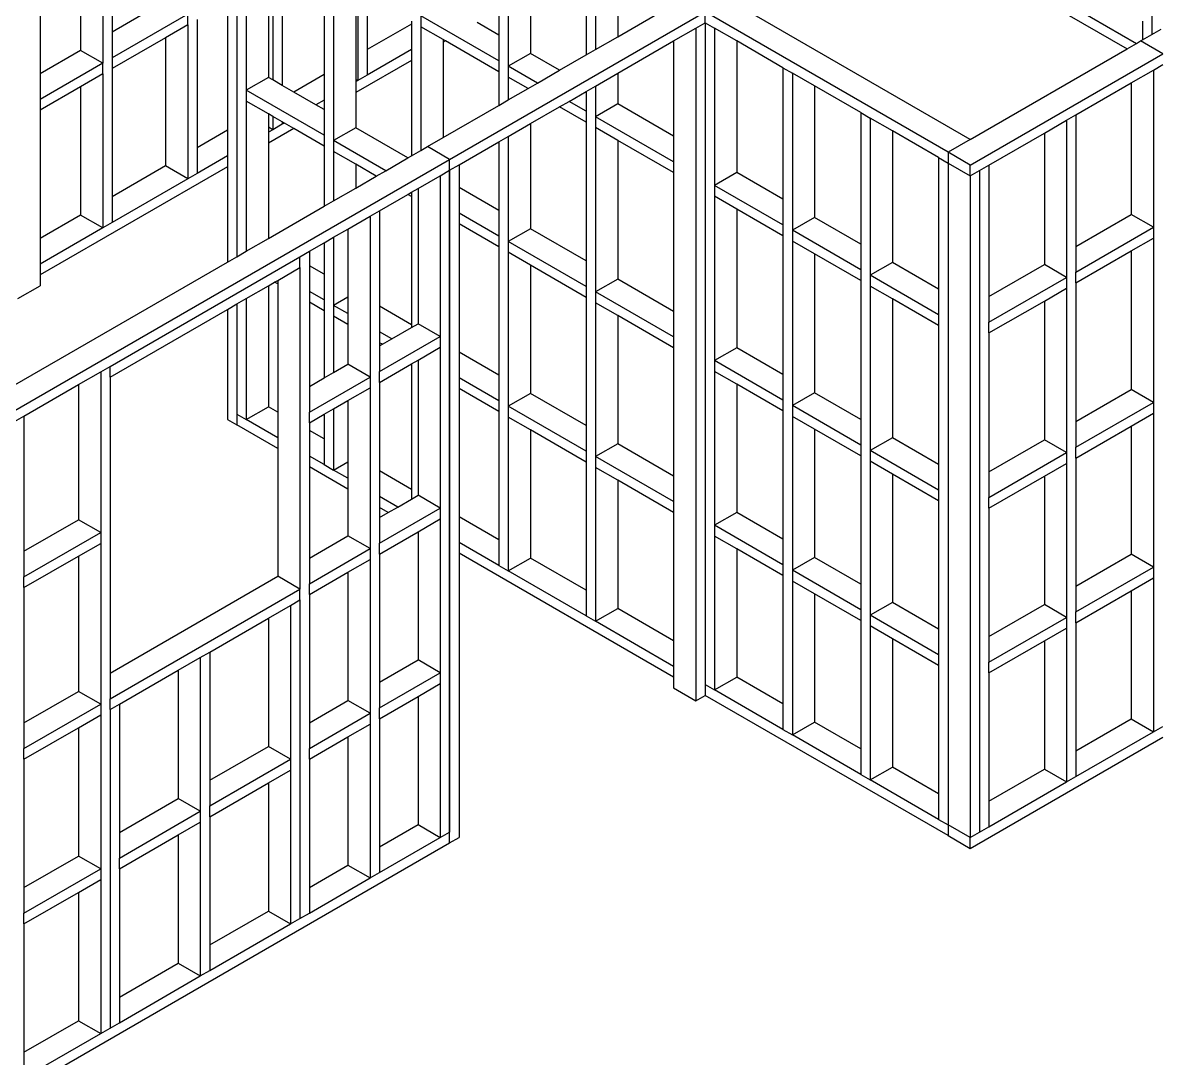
# Model space of a CAD drawing. Header units: millimetres. Extents: x 19458 to 19801, y 4351 to 4752.
# Drawn here: x 19605.784 to 19609.037, y 4520.981 to 4523.95 of the extents above; entities that cross this region are included whole.
import ezdxf

# ---------------------------------------------------------------- set-up
doc = ezdxf.new("R2010")
doc.units = ezdxf.units.MM

# ---------------------------------------------------------------- blocks, each defined once
blk = doc.blocks.new('ISO GENERAL')
at = {"color": 250}
for p, q in [((3.1805, 2.1669), (3.1805, 1.3042)), ((0.557, 2.1133), (0.557, 0.6673)), ((2.1128, 1.839), (3.1098, 1.2634)), ((0.1728, 1.6634), (0.1728, 1.2222)), ((0.1997, 1.6789), (0.1997, 1.3112)), ((1.3352, 1.664), (1.3352, 1.2133)), ((0.1092, 1.6266), (0.1092, 1.2589)), ((0.5839, 1.616), (0.5839, 1.1446)), ((2.6599, 1.0037), (1.6629, 1.5793)), ((-0.0073, 1.5594), (-0.0073, 1.1917)), ((1.5588, 1.5192), (1.5588, 1.2457)), ((1.5857, 1.5194), (1.5857, 1.2612)), ((0.6475, 1.4652), (0.6475, 1.1813)), ((0.6603, 1.4726), (0.6603, 1.174)), ((0.6871, 1.4881), (0.6871, 1.1585)), ((0.8074, 1.487), (0.8074, 1.1899)), ((0.8343, 1.4714), (0.8343, 1)), ((1.6493, 1.4826), (1.6493, 1.2979)), ((0.898, 1.4347), (0.898, 1.1757)), ((0.3529, 1.3997), (0.1997, 1.3112)), ((0.904, 1.4312), (0.904, 1.1722)), ((0.9309, 1.4157), (0.9309, 1.2612)), ((1.3989, 1.4269), (1.3989, 1.25)), ((2.9217, 1.403), (3.1366, 1.2789)), ((0.5301, 1.3975), (0.5301, 1.0298)), ((1.1672, 0.9461), (1.8998, 1.3691)), ((1.3084, 1.3746), (1.3084, 1.3023)), ((1.6493, 1.2979), (1.8093, 1.3903)), ((1.8998, 1.338), (1.8998, 1.3691)), ((2.5963, 0.9669), (1.8998, 1.3691)), ((0.4165, 1.3629), (0.1997, 1.2377)), ((0.4165, 1.3319), (0.4165, 1.3629)), ((0.4434, 1.3474), (0.4434, 0.9797)), ((1.0579, 1.3345), (0.9309, 1.2612)), ((1.0579, 1.3424), (1.0579, 1.3345)), ((1.0579, 1.3345), (1.0579, 1.261)), ((1.3084, 1.2288), (1.0848, 1.3579)), ((1.0848, 1.3579), (1.0848, 1.3268)), ((1.3084, 1.3023), (1.2457, 1.3384)), ((1.8729, 1.3225), (1.8998, 1.338)), ((1.8998, 1.338), (1.9267, 1.3225)), ((1.8998, 1.338), (1.8998, -0.5595)), ((3.1536, 1.3426), (3.1536, 1.2887)), ((0.1997, 1.3112), (0.1997, 1.2377)), ((0.4165, 1.3319), (0.3529, 1.2952)), ((0.4165, 1.3319), (0.4165, 0.8907)), ((1.0848, 1.3268), (1.0848, 0.972)), ((1.1484, 1.2901), (1.0848, 1.3268)), ((1.3084, 1.3023), (1.3084, 1.2288)), ((1.8093, 1.2858), (1.8729, 1.3225)), ((1.8729, 1.3225), (1.8729, -0.6061)), ((1.9267, 1.3225), (1.9267, 0.8718)), ((1.9903, 1.2858), (1.9267, 1.3225)), ((3.1536, 1.2887), (3.1805, 1.3042)), ((3.1805, 1.3042), (3.2074, 1.3197)), ((0.3529, 1.2952), (0.1997, 1.2067)), ((0.3529, 1.2952), (0.3529, 0.9275)), ((1.1484, 1.2901), (1.1484, 1.2823)), ((1.1552, 1.2862), (1.1484, 1.2901)), ((1.1552, 1.2862), (1.1484, 1.2823)), ((1.1484, 1.2823), (1.1484, 1.0087)), ((1.3084, 1.1978), (1.1552, 1.2862)), ((1.5857, 1.2612), (1.6493, 1.2979)), ((1.6493, 1.1934), (1.8093, 1.2858)), ((1.8093, 1.2858), (1.8093, 1.0131)), ((1.9903, 1.2858), (1.9903, 0.9085)), ((2.123, 1.2092), (1.9903, 1.2858)), ((3.1098, 1.2634), (3.1366, 1.2789)), ((3.1366, 1.2789), (3.1486, 1.2858)), ((3.1486, 1.2858), (3.1536, 1.2887)), ((3.2122, 1.2491), (3.1486, 1.2858)), ((0.1092, 1.2589), (-0.0073, 1.1917)), ((0.1728, 1.2222), (0.1092, 1.2589)), ((0.1997, 1.2377), (0.1997, 1.2067)), ((0.9309, 1.2612), (0.9309, 1.1877)), ((1.0579, 1.261), (0.9309, 1.1877)), ((1.0579, 1.261), (1.0579, 1.23)), ((1.3989, 1.25), (1.3352, 1.2133)), ((1.4826, 1.2017), (1.3989, 1.25)), ((1.4826, 1.2017), (1.5588, 1.2457)), ((1.5588, 1.2457), (1.5857, 1.2612)), ((2.6599, 1.0037), (3.1098, 1.2634)), ((2.6599, 0.9302), (3.2122, 1.2491)), ((0.1728, 1.2222), (-0.0073, 1.1182)), ((0.1728, 1.1912), (0.1728, 1.2222)), ((0.1997, 1.2067), (0.1997, 0.839)), ((1.0579, 1.23), (0.898, 1.1377)), ((1.0579, 1.23), (1.0579, 0.9565)), ((1.3084, 1.2288), (1.3084, 1.1978)), ((1.419, 1.1649), (1.3352, 1.2133)), ((1.3352, 1.2133), (1.3352, 1.1822)), ((2.123, 1.2092), (2.1499, 1.1936)), ((2.123, 1.2092), (2.123, 0.8319)), ((3.1854, 1.2025), (3.2122, 1.218)), ((-0.0073, 1.1917), (-0.0073, 1.1182)), ((0.1728, 1.1912), (0.1092, 1.1544)), ((0.1728, 1.1912), (0.1728, 0.75)), ((0.6475, 1.1813), (0.5839, 1.1446)), ((0.6603, 1.174), (0.6475, 1.1813)), ((0.6871, 1.1585), (0.6603, 1.174)), ((0.8074, 1.1899), (0.72, 1.1395)), ((0.8074, 1.1899), (0.8074, 1.1164)), ((0.904, 1.1722), (0.898, 1.1757)), ((0.898, 1.1757), (0.898, 1.1687)), ((0.904, 1.1722), (0.898, 1.1687)), ((0.9309, 1.1877), (0.904, 1.1722)), ((1.3084, 1.1978), (1.3084, 1.1011)), ((1.3921, 1.1494), (1.3352, 1.1822)), ((1.3352, 1.1822), (1.3352, 1.1166)), ((1.419, 1.1649), (1.4826, 1.2017)), ((1.5857, 1.1567), (1.6493, 1.1934)), ((1.6493, 1.1934), (1.6493, 1.1054)), ((2.1499, 1.1936), (2.1499, 0.7429)), ((2.2135, 1.1569), (2.1499, 1.1936)), ((3.1217, 1.1658), (3.1854, 1.2025)), ((3.1854, 1.2025), (3.1854, 0.7518)), ((0.1092, 1.1544), (-0.0073, 1.0872)), ((0.1092, 1.1544), (0.1092, 0.7868)), ((0.8074, 1.0155), (0.5839, 1.1446)), ((0.5839, 1.1446), (0.5839, 1.1136)), ((0.72, 1.1395), (0.6871, 1.1585)), ((0.7837, 1.1027), (0.72, 1.1395)), ((0.898, 1.1687), (0.898, 1.1377)), ((1.3352, 1.1166), (1.3921, 1.1494)), ((1.3921, 1.1494), (1.419, 1.1649)), ((1.5095, 1.1127), (1.5588, 1.1412)), ((1.5588, 1.1412), (1.5857, 1.1567)), ((1.5588, 1.1412), (1.5588, 1.0842)), ((1.5857, 1.1567), (1.5857, 1.0687)), ((2.2135, 1.1569), (2.2135, 0.7797)), ((2.3462, 1.0803), (2.2135, 1.1569)), ((2.9629, 1.0741), (3.1217, 1.1658)), ((3.1217, 1.1658), (3.1217, 0.7886)), ((-0.0073, 1.1182), (-0.0073, 1.0872)), ((0.6475, 1.0768), (0.5839, 1.1136)), ((0.5839, 1.1136), (0.5839, 0.6828)), ((0.8074, 1.1164), (0.7837, 1.1027)), ((0.8074, 1.1164), (0.8074, 1.089)), ((0.898, 1.1377), (0.898, 1.0367)), ((1.3084, 1.1011), (1.3352, 1.1166)), ((1.4826, 1.0972), (1.5095, 1.1127)), ((1.5588, 1.0842), (1.5095, 1.1127)), ((-0.0073, 1.0872), (-0.0073, 0.7195)), ((0.6475, 1.0768), (0.6475, 1.0388)), ((0.6603, 1.0695), (0.6475, 1.0768)), ((0.8074, 1.089), (0.7837, 1.1027)), ((0.8074, 1.089), (0.8074, 1.0155)), ((1.1484, 1.0087), (1.3084, 1.1011)), ((1.3989, 1.0488), (1.4826, 1.0972)), ((1.5588, 1.0532), (1.4826, 1.0972)), ((1.5588, 1.0842), (1.5588, 1.0532)), ((1.6493, 1.1054), (1.5857, 1.0687)), ((1.8093, 1.0131), (1.6493, 1.1054)), ((2.3462, 1.0803), (2.3731, 1.0648)), ((2.3462, 1.0803), (2.3462, 0.7031)), ((2.9361, 1.0586), (2.9629, 1.0741)), ((2.9629, 1.0741), (2.9629, 0.6969)), ((0.6603, 1.0695), (0.6603, 1.0315)), ((0.6871, 1.0539), (0.6603, 1.0695)), ((0.6871, 1.047), (0.6603, 1.0315)), ((0.6871, 1.0539), (0.6871, 1.047)), ((0.6932, 1.0505), (0.6871, 1.0539)), ((0.6932, 1.0505), (0.6871, 1.047)), ((0.72, 1.0349), (0.6932, 1.0505)), ((1.3352, 1.0121), (1.3989, 1.0488)), ((1.3989, 1.0488), (1.3989, 0.7475)), ((1.5588, 1.0532), (1.5588, 0.6552)), ((1.8093, 0.9396), (1.5857, 1.0687)), ((1.5857, 1.0687), (1.5857, 1.0376)), ((2.3731, 1.0648), (2.3731, 0.6141)), ((2.4367, 1.028), (2.3731, 1.0648)), ((2.8724, 1.0219), (2.9361, 1.0586)), ((2.9361, 1.0586), (2.9361, 0.6079)), ((0.5301, 1.0298), (0.4434, 0.9797)), ((0.5301, 1.0298), (0.5301, 0.9563)), ((0.6603, 1.0315), (0.6475, 1.0388)), ((0.6475, 1.0388), (0.6475, 1.0241)), ((0.72, 1.0349), (0.6475, 0.9931)), ((0.6603, 1.0315), (0.6475, 1.0241)), ((0.6475, 1.0241), (0.6475, 0.9931)), ((0.8074, 0.9845), (0.72, 1.0349)), ((0.8074, 1.0155), (0.8074, 0.9845)), ((0.898, 1.0367), (0.8343, 1)), ((1.0474, 0.9504), (0.898, 1.0367)), ((1.1036, 0.9828), (1.1484, 1.0087)), ((1.3084, 0.9966), (1.3352, 1.0121)), ((1.3352, 1.0121), (1.3352, 0.7108)), ((1.6493, 1.0009), (1.5857, 1.0376)), ((1.5857, 1.0376), (1.5857, 0.5662)), ((1.8093, 1.0131), (1.8093, 0.9396)), ((2.4367, 1.028), (2.4367, 0.6508)), ((2.5694, 0.9514), (2.4367, 1.028)), ((2.7137, 0.9302), (2.8724, 1.0219)), ((2.8724, 1.0219), (2.8724, 0.6446)), ((0.4434, 0.9797), (0.4434, 0.9063)), ((0.6475, 0.9931), (0.6475, 0.7195)), ((0.8074, 0.9845), (0.8074, 0.8119)), ((0.9838, 0.9137), (0.8343, 1)), ((0.8343, 1), (0.8343, 0.969)), ((1.0848, 0.972), (1.1036, 0.9828)), ((1.1672, 0.9461), (1.1036, 0.9828)), ((1.1941, 0.9306), (1.3084, 0.9966)), ((1.3084, 0.9966), (1.3084, 0.7998)), ((1.6493, 1.0009), (1.6493, 0.6029)), ((1.8093, 0.9085), (1.6493, 1.0009)), ((2.6599, 1.0037), (2.5963, 0.9669)), ((-0.8208, -0.2017), (1.1672, 0.9461)), ((0.5301, 0.9563), (0.4434, 0.9063)), ((0.5301, 0.9563), (0.5301, 0.9253)), ((0.898, 0.9322), (0.8343, 0.969)), ((0.8343, 0.969), (0.8343, 0.8274)), ((0.9838, 0.9137), (1.0474, 0.9504)), ((1.0474, 0.9504), (1.0579, 0.9565)), ((1.0579, 0.9565), (1.0848, 0.972)), ((1.1672, 0.9151), (1.1672, 0.9461)), ((1.1672, -1.0135), (1.1672, 0.9461)), ((2.5694, 0.9514), (2.5963, 0.9359)), ((2.5694, 0.9514), (2.5694, 0.5742)), ((2.5963, 0.9669), (2.5963, 0.9359)), ((2.6599, 0.9302), (2.5963, 0.9669)), ((0.5301, 0.9253), (-0.0073, 0.615)), ((0.3529, 0.9275), (0.1997, 0.839)), ((0.4165, 0.8907), (0.3529, 0.9275)), ((0.5301, 0.9253), (0.5301, 0.6518)), ((0.898, 0.9322), (0.898, 0.8641)), ((0.9569, 0.8982), (0.898, 0.9322)), ((0.9569, 0.8982), (0.9838, 0.9137)), ((1.1404, 0.8996), (1.1672, 0.9151)), ((1.1672, 0.9151), (1.1941, 0.9306)), ((1.1672, 0.9151), (1.1672, -0.9825)), ((1.1941, 0.9306), (1.1941, 0.8658)), ((1.8093, 0.9396), (1.8093, 0.9085)), ((2.5963, 0.9359), (2.5963, -0.9616)), ((2.5963, 0.9359), (2.6599, 0.8992)), ((2.6599, 0.8992), (2.6599, 0.9302)), ((2.6599, 0.8992), (2.6868, 0.9147)), ((2.6868, 0.9147), (2.7137, 0.9302)), ((2.6868, 0.9147), (2.6868, -0.9829)), ((2.7137, 0.9302), (2.7137, 0.553)), ((0.4165, 0.8907), (0.1997, 0.7655)), ((0.4434, 0.9063), (0.4165, 0.8907)), ((0.898, 0.8641), (0.9569, 0.8982)), ((1.0767, 0.8628), (1.1404, 0.8996)), ((1.1404, 0.8996), (1.1404, 0.4385)), ((1.8093, 0.9085), (1.8093, 0.5106)), ((1.9903, 0.9085), (1.9267, 0.8718)), ((2.123, 0.8319), (1.9903, 0.9085)), ((2.6599, 0.8992), (2.6599, -0.9984)), ((0.8343, 0.8274), (0.898, 0.8641)), ((0.9661, 0.7989), (1.0474, 0.8459)), ((1.0474, 0.8459), (1.0579, 0.852)), ((1.0579, 0.8399), (1.0474, 0.8459)), ((1.0579, 0.852), (1.0767, 0.8628)), ((1.0579, 0.852), (1.0579, 0.8399)), ((1.0767, 0.8628), (1.0767, 0.4752)), ((1.3084, 0.7998), (1.1941, 0.8658)), ((1.1941, 0.8658), (1.1941, 0.7923)), ((1.9267, 0.8718), (1.9266, 0.8408)), ((2.123, 0.7585), (1.9267, 0.8718)), ((0.1997, 0.839), (0.1997, 0.7655)), ((0.8074, 0.8119), (0.8343, 0.8274)), ((1.0579, 0.8399), (1.0579, 0.4722)), ((1.9903, 0.804), (1.9266, 0.8408)), ((1.9266, 0.8408), (1.9267, 0.3693)), ((2.123, 0.8319), (2.123, 0.7585)), ((0.1092, 0.7868), (-0.0073, 0.7195)), ((0.1728, 0.75), (0.1092, 0.7868)), ((0.6475, 0.7195), (0.8074, 0.8119)), ((0.8755, 0.7467), (0.9392, 0.7834)), ((0.9392, 0.7834), (0.9661, 0.7989)), ((0.9392, 0.7834), (0.9392, 0.3223)), ((0.9661, 0.7989), (0.9661, 0.5252)), ((1.3084, 0.7263), (1.1941, 0.7923)), ((1.1941, 0.7923), (1.1941, 0.7613)), ((1.3084, 0.7998), (1.3084, 0.7263)), ((1.9903, 0.804), (1.9903, 0.4061)), ((2.123, 0.7274), (1.9903, 0.804)), ((2.9629, 0.6969), (3.1217, 0.7886)), ((3.1854, 0.7518), (3.1217, 0.7886)), ((0.1728, 0.75), (-0.0073, 0.6461)), ((0.1997, 0.7655), (0.1728, 0.75)), ((1.3084, 0.6953), (1.1941, 0.7613)), ((1.1941, 0.7613), (1.1941, 0.3936)), ((2.123, 0.7585), (2.123, 0.7274)), ((2.2135, 0.7797), (2.1499, 0.7429)), ((2.3462, 0.7031), (2.2135, 0.7797)), ((2.9629, 0.6234), (3.1854, 0.7518)), ((3.1854, 0.7518), (3.1854, 0.7208)), ((-0.0073, 0.7195), (-0.0073, 0.6461)), ((0.5839, 0.6828), (0.6475, 0.7195)), ((0.8074, 0.7074), (0.8343, 0.7229)), ((0.8343, 0.7229), (0.8755, 0.7467)), ((0.8343, 0.7229), (0.8343, 0.5278)), ((0.8755, 0.7467), (0.8755, 0.5516)), ((1.3084, 0.7263), (1.3084, 0.6953)), ((1.3989, 0.7475), (1.3352, 0.7108)), ((1.5588, 0.6552), (1.3989, 0.7475)), ((2.123, 0.7274), (2.123, 0.3295)), ((2.3462, 0.6296), (2.1499, 0.7429)), ((2.1499, 0.7429), (2.1499, 0.7119)), ((3.1217, 0.6841), (3.1854, 0.7208)), ((3.1854, 0.7208), (3.1854, 0.2494)), ((0.7649, 0.6828), (0.8074, 0.7074)), ((0.8074, 0.7074), (0.8074, 0.6168)), ((1.3084, 0.6953), (1.3084, 0.3276)), ((1.5588, 0.5817), (1.3352, 0.7108)), ((1.3352, 0.7108), (1.3352, 0.6798)), ((2.2135, 0.6752), (2.1499, 0.7119)), ((2.1499, 0.7119), (2.1499, 0.2405)), ((2.3462, 0.7031), (2.3462, 0.6296)), ((2.9629, 0.6969), (2.9629, 0.6234)), ((2.9629, 0.5924), (3.1217, 0.6841)), ((3.1217, 0.6841), (3.1217, 0.2861)), ((-0.8844, -0.1649), (0.5301, 0.6518)), ((0.1935, 0.3529), (0.738, 0.6673)), ((0.5301, 0.6518), (0.557, 0.6673)), ((0.557, 0.6673), (0.5839, 0.6828)), ((0.738, 0.6673), (0.7649, 0.6828)), ((0.738, 0.6362), (0.738, 0.6673)), ((0.7649, 0.6828), (0.7649, 0.6414)), ((1.3989, 0.643), (1.3352, 0.6798)), ((1.3352, 0.6798), (1.3352, 0.2386)), ((1.5588, 0.6552), (1.5588, 0.5817)), ((2.2135, 0.6752), (2.2135, 0.2772)), ((2.3462, 0.5986), (2.2135, 0.6752)), ((2.4367, 0.6508), (2.3731, 0.6141)), ((2.5694, 0.5742), (2.4367, 0.6508)), ((-0.0073, 0.6461), (-0.0073, 0.615)), ((0.6744, 0.5995), (0.738, 0.6362)), ((0.738, 0.6362), (0.738, -0.2859)), ((0.8074, 0.6168), (0.7649, 0.6414)), ((0.7649, 0.6414), (0.7649, 0.5679)), ((1.3989, 0.643), (1.3989, 0.2754)), ((1.5588, 0.5507), (1.3989, 0.643)), ((2.3462, 0.6296), (2.3462, 0.5986)), ((2.7137, 0.553), (2.8724, 0.6446)), ((2.9361, 0.6079), (2.8724, 0.6446)), ((2.9629, 0.5924), (2.9629, 0.6234)), ((-0.0073, 0.615), (-0.0073, 0.584)), ((0.6475, 0.584), (0.6654, 0.5943)), ((0.6654, 0.5943), (0.6744, 0.5995)), ((0.6744, 0.5891), (0.6654, 0.5943)), ((0.6744, 0.5995), (0.6744, 0.5891)), ((0.6744, 0.5891), (0.6744, 0.2215)), ((0.8074, 0.6168), (0.8074, 0.5433)), ((1.6493, 0.6029), (1.5857, 0.5662)), ((1.8093, 0.5106), (1.6493, 0.6029)), ((2.3462, 0.5986), (2.3462, 0.2006)), ((2.5694, 0.5007), (2.3731, 0.6141)), ((2.3731, 0.6141), (2.3731, 0.583)), ((2.7137, 0.4795), (2.9361, 0.6079)), ((2.9361, 0.6079), (2.9361, 0.5769)), ((2.9629, 0.5924), (2.9629, 0.1944)), ((-0.0709, 0.5473), (-0.0073, 0.584)), ((0.5839, 0.5472), (0.6475, 0.584)), ((0.6475, 0.584), (0.6475, 0.237)), ((0.8074, 0.5433), (0.7649, 0.5679)), ((0.7649, 0.5679), (0.7649, 0.5369)), ((1.5588, 0.5817), (1.5588, 0.5507)), ((1.8093, 0.4371), (1.5857, 0.5662)), ((1.5857, 0.5662), (1.5857, 0.5352)), ((2.4367, 0.5463), (2.3731, 0.583)), ((2.3731, 0.583), (2.3731, 0.1116)), ((2.5694, 0.5742), (2.5694, 0.5007)), ((2.8724, 0.5401), (2.9361, 0.5769)), ((2.9361, 0.5769), (2.9361, 0.1054)), ((0.5301, 0.5162), (0.557, 0.5317)), ((0.557, 0.5317), (0.5839, 0.5472)), ((0.557, 0.5317), (0.557, 0.2158)), ((0.5839, 0.5472), (0.5839, 0.2002)), ((0.8074, 0.5123), (0.7649, 0.5369)), ((0.7649, 0.5369), (0.7649, 0.2952)), ((0.8074, 0.5433), (0.8074, 0.5123)), ((0.8755, 0.5516), (0.8343, 0.5278)), ((0.8755, 0.504), (0.8343, 0.5278)), ((0.8343, 0.5278), (0.8343, 0.4968)), ((0.8755, 0.5516), (0.8755, 0.504)), ((1.0579, 0.4722), (0.9661, 0.5252)), ((0.9661, 0.5252), (0.9661, 0.4518)), ((1.5588, 0.5507), (1.5588, 0.183)), ((1.6493, 0.4984), (1.5857, 0.5352)), ((1.5857, 0.5352), (1.5857, 0.094)), ((2.4367, 0.5463), (2.4367, 0.1483)), ((2.5694, 0.4697), (2.4367, 0.5463)), ((2.7137, 0.553), (2.7137, 0.4795)), ((2.7137, 0.4485), (2.8724, 0.5401)), ((2.8724, 0.5401), (2.8724, 0.1422)), ((0.1935, 0.3219), (0.5301, 0.5162)), ((0.5301, 0.5162), (0.5301, 0.2002)), ((0.8074, 0.5123), (0.8074, 0.3198)), ((0.8755, 0.473), (0.8343, 0.4968)), ((0.8343, 0.4968), (0.8343, 0.3353)), ((0.8755, 0.504), (0.8755, 0.473)), ((1.6493, 0.4984), (1.6493, 0.1308)), ((1.8093, 0.4061), (1.6493, 0.4984)), ((1.8093, 0.5106), (1.8093, 0.4371)), ((2.5694, 0.5007), (2.5694, 0.4697)), ((0.8755, 0.473), (0.8755, 0.3591)), ((1.0011, 0.4316), (1.0579, 0.4644)), ((1.0579, 0.4644), (1.0767, 0.4752)), ((1.0579, 0.4722), (1.0579, 0.4644)), ((1.1404, 0.4385), (1.0767, 0.4752)), ((2.5694, 0.4697), (2.5694, 0.0717)), ((2.7137, 0.4485), (2.7137, 0.4795)), ((1.0011, 0.4316), (0.9661, 0.4518)), ((0.9661, 0.4518), (0.9661, 0.4207)), ((0.9661, 0.3379), (1.1404, 0.4385)), ((0.9742, 0.416), (1.0011, 0.4316)), ((1.1404, 0.4385), (1.1404, 0.4075)), ((1.8093, 0.4371), (1.8093, 0.4061)), ((2.7137, 0.4485), (2.7137, 0.0505)), ((0.9742, 0.416), (0.9661, 0.4207)), ((0.9661, 0.4207), (0.9661, 0.4113)), ((0.9661, 0.4113), (0.9742, 0.416)), ((0.9661, 0.4113), (0.9661, 0.3379)), ((1.0767, 0.3707), (1.1404, 0.4075)), ((1.1404, 0.4075), (1.1404, -0.0536)), ((1.3084, 0.3276), (1.1941, 0.3936)), ((1.1941, 0.3936), (1.1941, 0.3201)), ((1.8093, 0.4061), (1.8093, 0.0384)), ((1.9903, 0.4061), (1.9267, 0.3693)), ((2.123, 0.3295), (1.9903, 0.4061)), ((0.8343, 0.3353), (0.8755, 0.3591)), ((0.9392, 0.3223), (0.8755, 0.3591)), ((0.9661, 0.3068), (1.0579, 0.3599)), ((1.0579, 0.3599), (1.0767, 0.3707)), ((1.0579, 0.3599), (1.0579, 0)), ((1.0767, 0.3707), (1.0767, -0.0169)), ((1.9267, 0.3693), (1.9266, 0.3383)), ((2.123, 0.256), (1.9267, 0.3693)), ((0.103, 0.3007), (0.1667, 0.3374)), ((0.1667, 0.3374), (0.1935, 0.3529)), ((0.1667, 0.3374), (0.1667, -0.1237)), ((0.1935, 0.3219), (0.1935, 0.3529)), ((0.8074, 0.3198), (0.8343, 0.3353)), ((0.9661, 0.3068), (0.9661, 0.3379)), ((1.3084, 0.3276), (1.3084, 0.2541)), ((1.9903, 0.3016), (1.9266, 0.3383)), ((1.9266, 0.3383), (1.9267, -0.1028)), ((2.123, 0.3295), (2.123, 0.256)), ((-0.0533, 0.2104), (0.103, 0.3007)), ((0.103, 0.3007), (0.103, -0.0869)), ((0.1935, 0.3219), (0.1935, -0.5268)), ((0.7649, 0.2217), (0.9392, 0.3223)), ((0.7649, 0.2952), (0.8074, 0.3198)), ((0.7649, 0.2952), (0.7649, 0.2217)), ((0.9392, 0.3223), (0.9392, 0.2913)), ((0.9661, 0.3068), (0.9661, 0.0531)), ((1.3084, 0.2541), (1.1941, 0.3201)), ((1.1941, 0.3201), (1.1941, 0.2891)), ((1.9903, 0.3016), (1.9903, -0.0661)), ((2.123, 0.225), (1.9903, 0.3016)), ((0.8755, 0.2546), (0.9392, 0.2913)), ((0.9392, 0.2913), (0.9392, -0.1698)), ((1.3084, 0.2231), (1.1941, 0.2891)), ((1.1941, 0.2891), (1.1941, -0.0786)), ((1.3989, 0.2754), (1.3352, 0.2386)), ((1.5588, 0.183), (1.3989, 0.2754)), ((2.2135, 0.2772), (2.1499, 0.2405)), ((2.3462, 0.2006), (2.2135, 0.2772)), ((2.9629, 0.1944), (3.1217, 0.2861)), ((3.1854, 0.2494), (3.1217, 0.2861)), ((0.5839, 0.2002), (0.6475, 0.237)), ((0.6744, 0.2215), (0.6475, 0.237)), ((0.8074, 0.2153), (0.8343, 0.2308)), ((0.8343, 0.2308), (0.8755, 0.2546)), ((0.8343, 0.2308), (0.8343, 0.0556)), ((0.8755, 0.2546), (0.8755, 0.0794)), ((1.3084, 0.2541), (1.3084, 0.2231)), ((1.5588, 0.1095), (1.3352, 0.2386)), ((1.3352, 0.2386), (1.3352, 0.2076)), ((2.123, 0.256), (2.123, 0.225)), ((2.3462, 0.1271), (2.1499, 0.2405)), ((2.1499, 0.2405), (2.1499, 0.2094)), ((2.9629, 0.1209), (3.1854, 0.2494)), ((3.1854, 0.2494), (3.1854, 0.2183)), ((-0.0802, 0.1949), (-0.0533, 0.2104)), ((-0.0533, 0.2104), (-0.0533, -0.1772)), ((0.5301, 0.2002), (0.557, 0.1847)), ((0.557, 0.2158), (0.557, 0.1847)), ((0.557, 0.2158), (0.5839, 0.2002)), ((0.6744, 0.148), (0.5839, 0.2002)), ((0.6744, 0.2215), (0.6744, 0.148)), ((0.7649, 0.1907), (0.7649, 0.2217)), ((0.7649, 0.1907), (0.8074, 0.2153)), ((0.8074, 0.2153), (0.8074, 0.1446)), ((1.3084, 0.2231), (1.3084, -0.1446)), ((1.3352, 0.2076), (1.3352, -0.2336)), ((1.3989, 0.1708), (1.3352, 0.2076)), ((2.123, 0.225), (2.123, -0.1427)), ((2.2135, 0.1727), (2.1499, 0.2094)), ((2.1499, 0.2094), (2.1499, -0.2317)), ((2.3462, 0.2006), (2.3462, 0.1271)), ((3.1217, 0.1816), (3.1854, 0.2183)), ((3.1854, 0.2183), (3.1854, -0.2228)), ((0.6744, 0.117), (0.557, 0.1847)), ((0.7649, 0.1907), (0.7649, 0.1692)), ((0.8074, 0.1446), (0.7649, 0.1692)), ((0.7649, 0.1692), (0.7649, 0.0957)), ((1.3989, 0.1708), (1.3989, -0.1968)), ((1.5588, 0.0785), (1.3989, 0.1708)), ((1.5588, 0.183), (1.5588, 0.1095)), ((2.2135, 0.1727), (2.2135, -0.195)), ((2.3462, 0.0961), (2.2135, 0.1727)), ((2.9629, 0.1944), (2.9629, 0.1209)), ((2.9629, 0.0899), (3.1217, 0.1816)), ((3.1217, 0.1816), (3.1217, -0.1861)), ((0.6744, 0.148), (0.6744, 0.117)), ((0.8074, 0.1446), (0.8074, 0.0711)), ((1.6493, 0.1308), (1.5857, 0.094)), ((1.8093, 0.0384), (1.6493, 0.1308)), ((2.4367, 0.1483), (2.3731, 0.1116)), ((2.5694, 0.0717), (2.4367, 0.1483)), ((2.7137, 0.0505), (2.8724, 0.1422)), ((2.9361, 0.1054), (2.8724, 0.1422)), ((0.6744, 0.117), (0.6744, -0.2492)), ((1.5588, 0.1095), (1.5588, 0.0785)), ((2.3462, 0.1271), (2.3462, 0.0961)), ((2.5694, -0.0018), (2.3731, 0.1116)), ((2.3731, 0.1116), (2.3731, 0.0806)), ((2.7137, -0.023), (2.9361, 0.1054)), ((2.9361, 0.1054), (2.9361, 0.0744)), ((2.9629, 0.0899), (2.9629, 0.1209)), ((0.8074, 0.0711), (0.7649, 0.0957)), ((0.7649, 0.0957), (0.7649, 0.0647)), ((0.8074, 0.0711), (0.8343, 0.0556)), ((0.8343, 0.0556), (0.8755, 0.0794)), ((0.8755, 0.0794), (0.8755, 0.0318)), ((1.5588, 0.0785), (1.5588, -0.2892)), ((1.8093, -0.0351), (1.5857, 0.094)), ((1.5857, 0.094), (1.5857, 0.063)), ((2.3462, 0.0961), (2.3462, -0.2716)), ((2.4367, 0.0438), (2.3731, 0.0806)), ((2.3731, 0.0806), (2.3731, -0.3606)), ((2.5694, 0.0717), (2.5694, -0.0018)), ((2.8724, 0.0377), (2.9361, 0.0744)), ((2.9361, 0.0744), (2.9361, -0.3668)), ((2.9629, 0.0899), (2.9629, -0.2778)), ((0.8755, 0.0008), (0.7649, 0.0647)), ((0.7649, 0.0647), (0.7649, -0.1969)), ((0.8755, 0.0318), (0.8343, 0.0556)), ((1.0579, 0), (0.9661, 0.0531)), ((0.9661, 0.0531), (0.9661, -0.0204)), ((1.6493, 0.0262), (1.5857, 0.063)), ((1.5857, 0.063), (1.5857, -0.3782)), ((1.8093, 0.0384), (1.8093, -0.0351)), ((2.4367, 0.0438), (2.4367, -0.3238)), ((2.5694, -0.0328), (2.4367, 0.0438)), ((2.7137, 0.0505), (2.7137, -0.023)), ((2.7137, -0.054), (2.8724, 0.0377)), ((2.8724, 0.0377), (2.8724, -0.33)), ((0.8755, 0.0318), (0.8755, 0.0008)), ((0.8755, 0.0008), (0.8755, -0.133)), ((1.0579, 0), (1.0579, -0.0277)), ((1.6493, 0.0262), (1.6493, -0.3414)), ((1.8093, -0.0661), (1.6493, 0.0262)), ((1.0183, -0.0506), (0.9661, -0.0204)), ((0.9661, -0.0204), (0.9661, -0.0514)), ((1.0183, -0.0506), (1.0579, -0.0277)), ((1.0579, -0.0277), (1.0767, -0.0169)), ((1.1404, -0.0536), (1.0767, -0.0169)), ((2.5694, -0.0018), (2.5694, -0.0328)), ((2.7137, -0.054), (2.7137, -0.023)), ((0.9914, -0.0661), (0.9661, -0.0514)), ((0.9661, -0.0514), (0.9661, -0.0808)), ((0.9661, -0.1542), (1.1404, -0.0536)), ((0.9914, -0.0661), (1.0183, -0.0506)), ((1.1404, -0.0536), (1.1404, -0.0846)), ((1.8093, -0.0351), (1.8093, -0.0661)), ((2.5694, -0.0328), (2.5694, -0.4005)), ((2.7137, -0.054), (2.7137, -0.4217)), ((-0.0533, -0.1772), (0.103, -0.0869)), ((0.1667, -0.1237), (0.103, -0.0869)), ((0.9661, -0.0808), (0.9914, -0.0661)), ((0.9661, -0.0808), (0.9661, -0.1542)), ((1.0767, -0.1214), (1.1404, -0.0846)), ((1.1404, -0.0846), (1.1404, -0.5258)), ((1.3084, -0.1446), (1.1941, -0.0786)), ((1.1941, -0.0786), (1.1941, -0.1521)), ((1.8093, -0.0661), (1.8093, -0.4338)), ((1.9903, -0.0661), (1.9267, -0.1028)), ((2.123, -0.1427), (1.9903, -0.0661)), ((-0.0533, -0.2507), (0.1667, -0.1237)), ((0.1667, -0.1237), (0.1667, -0.1547)), ((0.9661, -0.1853), (1.0767, -0.1214)), ((1.0767, -0.1214), (1.0767, -0.489)), ((1.9267, -0.1028), (1.9266, -0.1339)), ((2.123, -0.2162), (1.9267, -0.1028)), ((0.103, -0.1914), (0.1667, -0.1547)), ((0.1667, -0.1547), (0.1667, -0.6158)), ((0.7649, -0.1969), (0.8755, -0.133)), ((0.9392, -0.1698), (0.8755, -0.133)), ((0.9661, -0.1853), (0.9661, -0.1542)), ((1.1941, -0.1521), (1.1941, -0.1831)), ((1.3084, -0.2181), (1.1941, -0.1521)), ((1.3084, -0.1446), (1.3084, -0.2181)), ((1.9903, -0.1706), (1.9266, -0.1339)), ((1.9266, -0.1339), (1.9267, -0.575)), ((2.123, -0.1427), (2.123, -0.2162)), ((-0.0533, -0.1772), (-0.0533, -0.2507)), ((-0.0533, -0.2817), (0.103, -0.1914)), ((0.103, -0.1914), (0.103, -0.579)), ((0.7649, -0.2704), (0.9392, -0.1698)), ((0.9392, -0.1698), (0.9392, -0.2008)), ((0.9661, -0.1853), (0.9661, -0.5529)), ((1.8093, -0.5383), (1.1941, -0.1831)), ((1.1941, -0.1831), (1.1941, -0.998)), ((1.9903, -0.1706), (1.9903, -0.5383)), ((2.123, -0.2472), (1.9903, -0.1706)), ((2.2135, -0.195), (2.1499, -0.2317)), ((2.3462, -0.2716), (2.2135, -0.195)), ((2.9629, -0.2778), (3.1217, -0.1861)), ((3.1854, -0.2228), (3.1217, -0.1861)), ((0.7649, -0.1969), (0.7649, -0.2704)), ((0.8755, -0.2375), (0.9392, -0.2008)), ((0.9392, -0.2008), (0.9392, -0.6419)), ((1.3084, -0.2181), (1.3352, -0.2336)), ((1.3352, -0.2336), (1.3989, -0.1968)), ((1.5588, -0.2892), (1.3989, -0.1968)), ((2.123, -0.2162), (2.123, -0.2472)), ((2.9629, -0.3512), (3.1854, -0.2228)), ((3.1854, -0.2228), (3.1854, -0.2539)), ((-0.0533, -0.2817), (-0.0533, -0.2507)), ((0.1935, -0.5268), (0.6744, -0.2492)), ((0.738, -0.2859), (0.6744, -0.2492)), ((0.7649, -0.3014), (0.8755, -0.2375)), ((0.8755, -0.2375), (0.8755, -0.6052)), ((1.5588, -0.3627), (1.3352, -0.2336)), ((2.123, -0.2472), (2.123, -0.6149)), ((2.3462, -0.3451), (2.1499, -0.2317)), ((2.1499, -0.2317), (2.1499, -0.2627)), ((3.1217, -0.2906), (3.1854, -0.2539)), ((3.1854, -0.2539), (3.1854, -0.695)), ((-0.0533, -0.2817), (-0.0533, -0.6693)), ((0.1935, -0.6003), (0.738, -0.2859)), ((0.738, -0.3169), (0.738, -0.2859)), ((0.7649, -0.3014), (0.7649, -0.2704)), ((1.5588, -0.2892), (1.5588, -0.3627)), ((2.2135, -0.2995), (2.1499, -0.2627)), ((2.1499, -0.2627), (2.1499, -0.7039)), ((2.3462, -0.2716), (2.3462, -0.3451)), ((2.9629, -0.2778), (2.9629, -0.3512)), ((2.9629, -0.3823), (3.1217, -0.2906)), ((3.1217, -0.2906), (3.1217, -0.6583)), ((0.7111, -0.3324), (0.738, -0.3169)), ((0.738, -0.3169), (0.738, -1.2303)), ((0.7649, -0.3014), (0.7649, -0.6691)), ((2.2135, -0.2995), (2.2135, -0.6671)), ((2.3462, -0.3761), (2.2135, -0.2995)), ((2.4367, -0.3238), (2.3731, -0.3606)), ((2.5694, -0.4005), (2.4367, -0.3238)), ((0.6475, -0.3692), (0.7111, -0.3324)), ((0.7111, -0.3324), (0.7111, -0.7736)), ((1.5857, -0.3782), (1.6493, -0.3414)), ((1.8093, -0.4338), (1.6493, -0.3414)), ((2.3462, -0.3451), (2.3462, -0.3761)), ((2.7137, -0.4217), (2.8724, -0.33)), ((2.9361, -0.3668), (2.8724, -0.33)), ((2.9629, -0.3823), (2.9629, -0.3512)), ((0.4792, -0.4663), (0.6475, -0.3692)), ((0.6475, -0.3692), (0.6475, -0.7369)), ((1.5588, -0.3627), (1.5857, -0.3782)), ((1.8093, -0.5073), (1.5857, -0.3782)), ((2.3462, -0.3761), (2.3462, -0.7438)), ((2.5694, -0.4739), (2.3731, -0.3606)), ((2.3731, -0.3606), (2.3731, -0.3916)), ((2.7137, -0.4952), (2.9361, -0.3668)), ((2.9361, -0.3668), (2.9361, -0.3978)), ((2.9629, -0.3823), (2.9629, -0.7499)), ((2.4367, -0.4283), (2.3731, -0.3916)), ((2.3731, -0.3916), (2.3731, -0.8328)), ((2.5694, -0.4005), (2.5694, -0.4739)), ((2.7137, -0.4217), (2.7137, -0.4952)), ((2.8724, -0.4345), (2.9361, -0.3978)), ((2.9361, -0.3978), (2.9361, -0.8389)), ((1.8093, -0.4338), (1.8093, -0.5073)), ((2.4367, -0.4283), (2.4367, -0.796)), ((2.5694, -0.505), (2.4367, -0.4283)), ((2.7137, -0.5262), (2.8724, -0.4345)), ((2.8724, -0.4345), (2.8724, -0.8022)), ((0.3887, -0.5186), (0.4523, -0.4819)), ((0.4523, -0.4819), (0.4792, -0.4663)), ((0.4523, -0.4819), (0.4523, -0.923)), ((0.4792, -0.4663), (0.4792, -0.834)), ((2.5694, -0.4739), (2.5694, -0.505)), ((0.2204, -0.6158), (0.3887, -0.5186)), ((0.3887, -0.5186), (0.3887, -0.8863)), ((0.9661, -0.5529), (1.0767, -0.489)), ((1.1404, -0.5258), (1.0767, -0.489)), ((1.8093, -0.5073), (1.8093, -0.5383)), ((2.5694, -0.505), (2.5694, -0.8726)), ((2.7137, -0.5262), (2.7137, -0.4952)), ((0.1935, -0.5268), (0.1935, -0.6003)), ((0.9661, -0.6264), (1.1404, -0.5258)), ((0.9661, -0.5529), (0.9661, -0.6264)), ((1.1404, -0.5258), (1.1404, -0.5568)), ((1.8093, -0.5383), (1.8093, -0.5693)), ((1.9267, -0.575), (1.9903, -0.5383)), ((2.123, -0.6149), (1.9903, -0.5383)), ((2.7137, -0.5262), (2.7137, -0.8939)), ((-0.0533, -0.6693), (0.103, -0.579)), ((0.1667, -0.6158), (0.103, -0.579)), ((1.0767, -0.5936), (1.1404, -0.5568)), ((1.1404, -0.5568), (1.1404, -0.998)), ((1.8093, -0.5693), (1.8729, -0.6061)), ((1.8998, -0.5595), (1.9267, -0.575)), ((1.8998, -0.5595), (1.8998, -0.5905)), ((2.123, -0.6884), (1.9267, -0.575)), ((-0.0533, -0.7428), (0.1667, -0.6158)), ((0.1667, -0.6158), (0.1667, -0.6468)), ((0.1935, -0.6313), (0.1935, -0.6003)), ((0.1935, -0.6313), (0.2204, -0.6158)), ((0.2204, -0.6158), (0.2204, -0.9834)), ((0.7649, -0.6691), (0.8755, -0.6052)), ((0.9392, -0.6419), (0.8755, -0.6052)), ((0.9661, -0.6575), (1.0767, -0.5936)), ((1.0767, -0.5936), (1.0767, -0.9612)), ((1.8729, -0.6061), (1.8998, -0.5905)), ((2.5963, -0.9927), (1.8998, -0.5905)), ((2.123, -0.6149), (2.123, -0.6884)), ((0.103, -0.6835), (0.1667, -0.6468)), ((0.1667, -0.6468), (0.1667, -1.0879)), ((0.1935, -0.6313), (0.1935, -1.5446)), ((0.7649, -0.7426), (0.9392, -0.6419)), ((0.9392, -0.6419), (0.9392, -0.673)), ((0.9661, -0.6575), (0.9661, -0.6264)), ((-0.0533, -0.6693), (-0.0533, -0.7428)), ((0.7649, -0.6691), (0.7649, -0.7426)), ((0.8755, -0.7097), (0.9392, -0.673)), ((0.9392, -0.673), (0.9392, -1.1141)), ((0.9661, -0.6575), (0.9661, -1.0251)), ((2.1499, -0.7039), (2.2135, -0.6671)), ((2.3462, -0.7438), (2.2135, -0.6671)), ((2.9629, -0.7499), (3.1217, -0.6583)), ((3.1217, -0.6583), (3.1854, -0.695)), ((3.1854, -0.695), (3.2122, -0.6795)), ((-0.0533, -0.7738), (0.103, -0.6835)), ((0.103, -0.6835), (0.103, -1.0512)), ((0.7649, -0.7736), (0.8755, -0.7097)), ((0.8755, -0.7097), (0.8755, -1.0774)), ((2.123, -0.6884), (2.1499, -0.7039)), ((2.3462, -0.8172), (2.1499, -0.7039)), ((2.6599, -1.0294), (3.2122, -0.7105)), ((2.9629, -0.8234), (3.1854, -0.695)), ((-0.0533, -0.7738), (-0.0533, -0.7428)), ((0.4792, -0.834), (0.6475, -0.7369)), ((0.7111, -0.7736), (0.6475, -0.7369)), ((0.7649, -0.7736), (0.7649, -0.7426)), ((2.3462, -0.7438), (2.3462, -0.8172)), ((-0.0533, -0.7738), (-0.0533, -1.1415)), ((0.4792, -0.9075), (0.7111, -0.7736)), ((0.7111, -0.7736), (0.7111, -0.8046)), ((0.7649, -0.7736), (0.7649, -1.1413)), ((2.9629, -0.7499), (2.9629, -0.8234)), ((0.6475, -0.8414), (0.7111, -0.8046)), ((0.7111, -0.8046), (0.7111, -1.2458)), ((2.3731, -0.8328), (2.4367, -0.796)), ((2.5694, -0.8726), (2.4367, -0.796)), ((2.7137, -0.8939), (2.8724, -0.8022)), ((2.8724, -0.8022), (2.9361, -0.8389)), ((0.4792, -0.834), (0.4792, -0.9075)), ((0.4792, -0.9385), (0.6475, -0.8414)), ((0.6475, -0.8414), (0.6475, -1.209)), ((2.3462, -0.8172), (2.3731, -0.8328)), ((2.5694, -0.9461), (2.3731, -0.8328)), ((2.7137, -0.9673), (2.9361, -0.8389)), ((2.9361, -0.8389), (2.9629, -0.8234)), ((2.5694, -0.8726), (2.5694, -0.9461)), ((0.2204, -0.9834), (0.3887, -0.8863)), ((0.4523, -0.923), (0.3887, -0.8863)), ((0.4792, -0.9385), (0.4792, -0.9075)), ((2.7137, -0.8939), (2.7137, -0.9673)), ((0.2204, -1.0569), (0.4523, -0.923)), ((0.4523, -0.923), (0.4523, -0.954)), ((0.4792, -0.9385), (0.4792, -1.3062)), ((0.3887, -0.9908), (0.4523, -0.954)), ((0.4523, -0.954), (0.4523, -1.3952)), ((0.9661, -1.0251), (1.0767, -0.9612)), ((1.0767, -0.9612), (1.1404, -0.998)), ((2.5694, -0.9461), (2.5963, -0.9616)), ((2.5963, -0.9616), (2.5963, -0.9927)), ((2.6599, -0.9984), (2.5963, -0.9616)), ((2.6868, -0.9829), (2.7137, -0.9673)), ((0.2204, -0.9834), (0.2204, -1.0569)), ((0.2204, -1.0879), (0.3887, -0.9908)), ((0.3887, -0.9908), (0.3887, -1.3585)), ((0.9661, -1.0986), (1.1404, -0.998)), ((1.1404, -0.998), (1.1672, -0.9825)), ((1.1672, -1.0135), (1.1672, -0.9825)), ((1.1672, -1.0135), (1.1941, -0.998)), ((2.5963, -0.9927), (2.6599, -1.0294)), ((2.6599, -0.9984), (2.6868, -0.9829)), ((2.6599, -1.0294), (2.6599, -0.9984)), ((-0.0607, -1.7224), (1.1672, -1.0135)), ((0.9661, -1.0251), (0.9661, -1.0986)), ((-0.0533, -1.1415), (0.103, -1.0512)), ((0.1667, -1.0879), (0.103, -1.0512)), ((0.2204, -1.0879), (0.2204, -1.0569)), ((-0.0533, -1.215), (0.1667, -1.0879)), ((0.1667, -1.0879), (0.1667, -1.119)), ((0.2204, -1.0879), (0.2204, -1.4556)), ((0.7649, -1.1413), (0.8755, -1.0774)), ((0.8755, -1.0774), (0.9392, -1.1141)), ((0.9392, -1.1141), (0.9661, -1.0986)), ((0.103, -1.1557), (0.1667, -1.119)), ((0.1667, -1.119), (0.1667, -1.5601)), ((0.7649, -1.2148), (0.9392, -1.1141)), ((-0.0533, -1.1415), (-0.0533, -1.215)), ((-0.0533, -1.246), (0.103, -1.1557)), ((0.103, -1.1557), (0.103, -1.5234)), ((0.7649, -1.1413), (0.7649, -1.2148)), ((-0.0533, -1.246), (-0.0533, -1.215)), ((0.4792, -1.3062), (0.6475, -1.209)), ((0.6475, -1.209), (0.7111, -1.2458)), ((0.7111, -1.2458), (0.738, -1.2303)), ((0.738, -1.2303), (0.7649, -1.2148)), ((-0.0533, -1.246), (-0.0533, -1.6137)), ((0.4792, -1.3797), (0.7111, -1.2458)), ((0.4792, -1.3062), (0.4792, -1.3797)), ((0.2204, -1.4556), (0.3887, -1.3585)), ((0.3887, -1.3585), (0.4523, -1.3952)), ((0.2204, -1.5291), (0.4523, -1.3952)), ((0.4523, -1.3952), (0.4792, -1.3797)), ((0.2204, -1.4556), (0.2204, -1.5291)), ((-0.0533, -1.6137), (0.103, -1.5234)), ((0.103, -1.5234), (0.1667, -1.5601)), ((-0.0533, -1.6871), (0.1667, -1.5601)), ((0.1667, -1.5601), (0.1935, -1.5446)), ((0.1935, -1.5446), (0.2204, -1.5291)), ((-0.0533, -1.6137), (-0.0533, -1.6871))]:
    blk.add_line(p, q, dxfattribs=at)

msp = doc.modelspace()

# ---------------------------------------------------------------- block references
at = {"color": 2}
msp.add_blockref('ISO GENERAL', (19605.8409, 4522.6118), dxfattribs=at)

doc.saveas('drawing.dxf')
